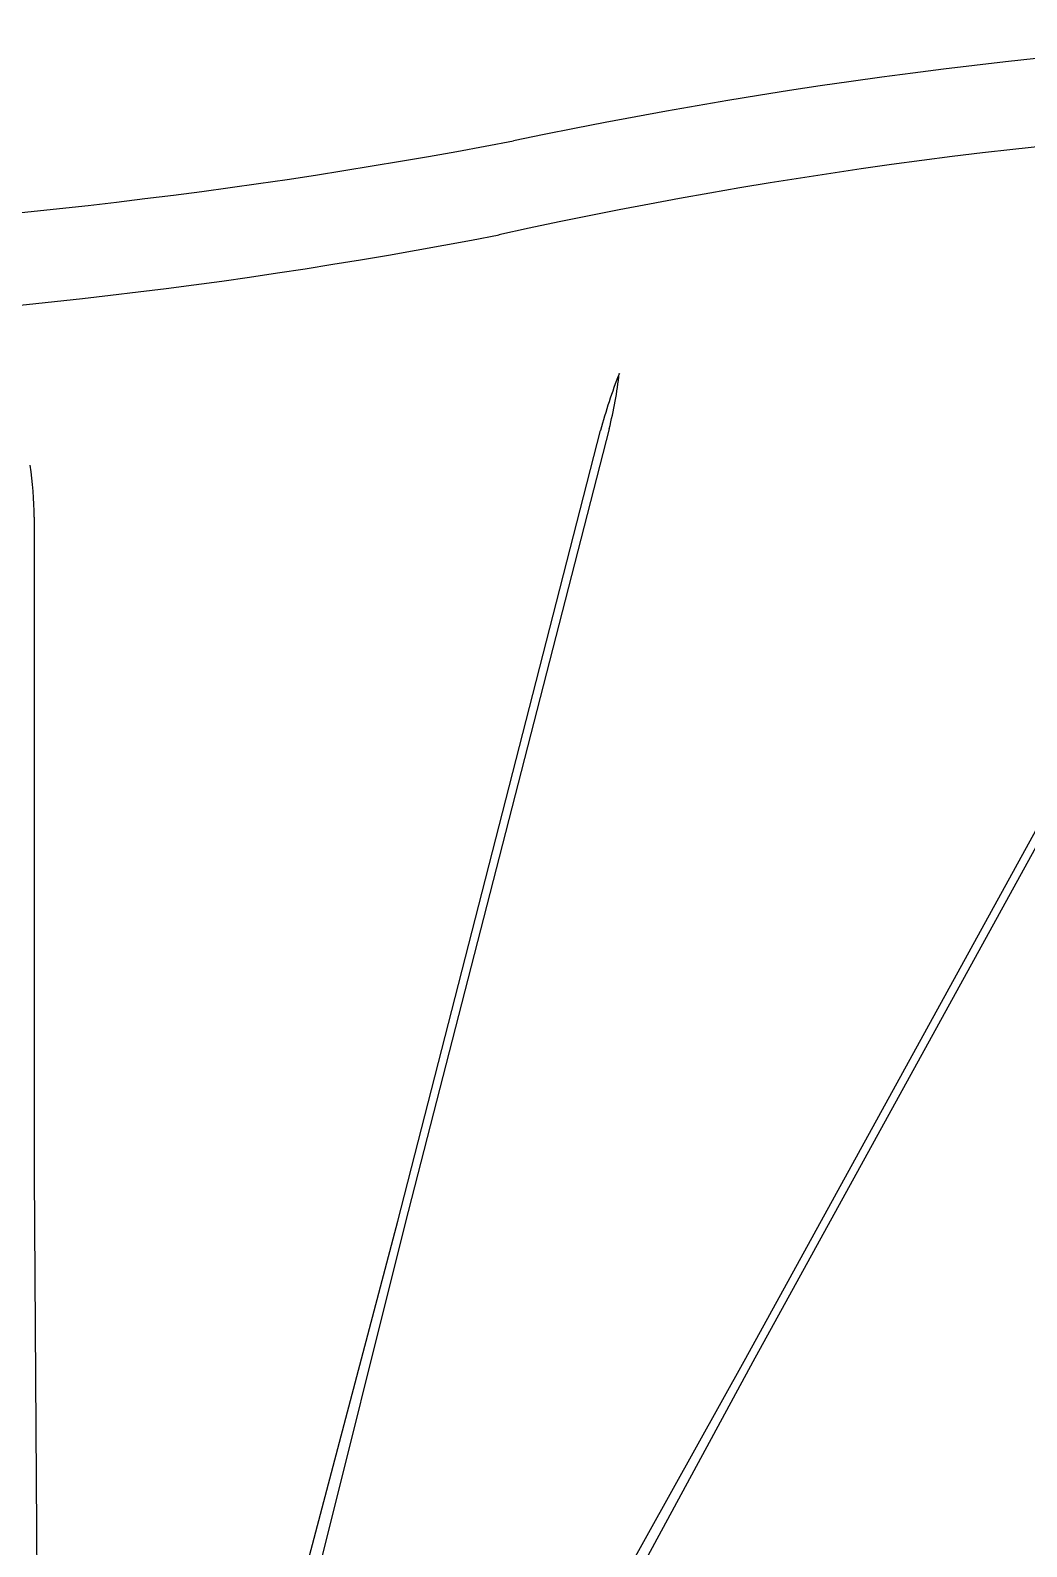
# Model space of a CAD drawing. Extents: x 398 to 508, y 628 to 778.
# Drawn here: x 448.29 to 457.64, y 691 to 705.21 of the extents above; entities that cross this region are included whole.
import ezdxf

# ---------------------------------------------------------------- set-up
doc = ezdxf.new("R2010")
doc.units = 0
doc.header["$MEASUREMENT"] = 0
doc.layers.add('1', color=4, linetype='Continuous')

# ---------------------------------------------------------------- blocks, each defined once
blk = doc.blocks.new('2013GLEAM')
at = {"layer": '1', "color": 3, "linetype": 'Continuous'}
for p, q in [((56.928, 49.306), (62.19, 58.877)), ((62.277, 58.882), (56.993, 49.27)), ((55.646, 58.018), (53.733, 50.57)), ((53.662, 50.589), (55.565, 58.002)), ((50.253, 57.189), (50.253, 51.02)), ((50.253, 51.02), (50.283, 46.135)), ((52.415, 45.855), (53.662, 50.589)), ((53.733, 50.57), (52.548, 45.833)), ((54.738, 45.379), (56.928, 49.306)), ((56.993, 49.27), (54.868, 45.347))]:
    blk.add_line(p, q, dxfattribs=at)
for centre, radius, start, end in [((64.705, 13.41), 48.344, 79.7486, 101.8857), ((44.841, 112.619), 52.838, 262.1477, 280.8059), ((59.797, 56.91), 4.37, 158.134, 165.5327), ((52.127, 58.931), 3.635, 345.4585, 353.7859), ((47.055, 57.192), 3.197, 359.9453, 8.7293)]:
    blk.add_arc(centre, radius, start, end, dxfattribs=at)
at = {"layer": '1', "color": 2, "linetype": 'Continuous'}
for centre, radius, start, end in [((64.746, 13.72), 47.218, 80.0807, 102.3929), ((45.295, 107.665), 48.726, 261.207, 281.0241)]:
    blk.add_arc(centre, radius, start, end, dxfattribs=at)

msp = doc.modelspace()

# ---------------------------------------------------------------- block references
at = {"layer": '1'}
msp.add_blockref('2013GLEAM', (398.077, 643.46), dxfattribs=at)

doc.saveas('drawing.dxf')
